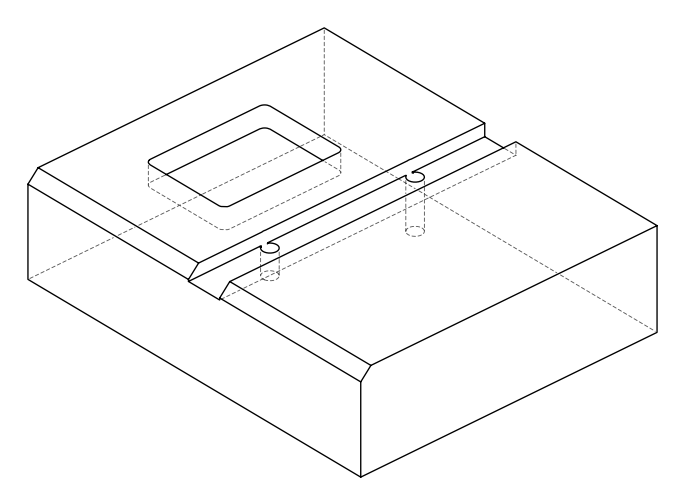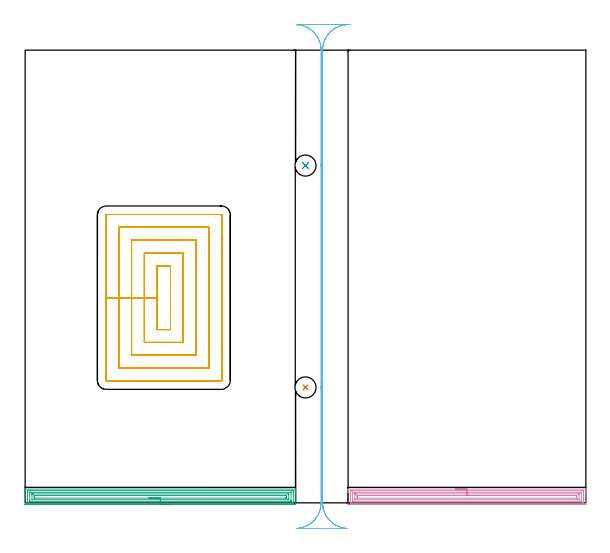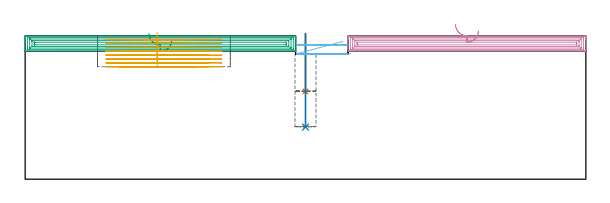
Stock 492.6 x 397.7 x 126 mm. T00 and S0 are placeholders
(PLAN: 6 operations, 3 tool changes, 49.9 min)
(1 INDEXABLE_INSERT_DRILL_BLIND_HOLE_FROM_SOLID | STEP1POCKET | NXT0302_008 | 0.21 min | 13056 mm3)
(2 INDEXABLE_INSERT_DRILL_BLIND_HOLE_FROM_SOLID_1 | STEP1POCKET_1 | NXT0302_008 | 0.33 min | 21449 mm3)
(3 AREA_MILL | FG_CHAMFER_SURFACE | UGT0205_001 | 9.79 min | 22616 mm3)
(4 AREA_MILL_1 | FG_CHAMFER_SURFACE_1 | UGT0205_001 | 8.64 min | 19961 mm3)
(5 MILL_RECTANGULAR_POCKET | POCKET_RECTANGULAR_STRAIGHT | UGT0201_133 | Follow Part, ap 3.75, ae 75% | 26.81 min | 510005 mm3)
(6 MILL_RECTANGULAR_SLOT | SLOT_RECTANGULAR | UGT0201_009 | Follow Part, ap 11.25, ae 75% | 4.16 min | 281819 mm3)
(TOOL NXT0302_008 | Index. Insert Drill 18.5mm [880-D1850L25-05] | D18.5 PA176 FL93 Z2)
(TOOL UGT0205_001 | Chamfer Mill 20 x 3 x 45 deg. | D20 FL50 Z2)
(TOOL UGT0201_133 | Carbide End Mill 15.0 | D15 FL30 Z4)
(TOOL UGT0201_009 | End Mill 45 mm | D45 FL63 Z6)
(OP 1 INDEXABLE_INSERT_DRILL_BLIND_HOLE_FROM_SOLID)
G17 G21 G94 G90
T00 M6
G54
G17 G0 G90 X246.3 Y101.4 S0 M3
G43 Z136. H1
G94 G81 G98 Z77.1 F250. R128.
G80
M5
M2
(OP 2 INDEXABLE_INSERT_DRILL_BLIND_HOLE_FROM_SOLID_1)
G17 G21 G94 G90
T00 M6
G54
G17 G0 G90 X246.3 Y296.3 S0 M3
G43 Z136. H1
G94 G81 G98 Z45.8 F250. R128.
G80
M5
M2
(OP 3 AREA_MILL)
G17 G21 G94 G90
T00 M6
G54
G17 G0 G90 X128.8 Y-1.5 S1061 M3
G43 Z136. H0
Z122.4
G94 G1 X128.762 Z121.528 F250.
X128.648 Z120.663
X128.459 Z119.812
X128.197 Z118.98
X127.863 Z118.174
X127.46 Z117.4
X126.992 Z116.664
X126.46 Z115.972
X125.871 Z115.329
X125.228 Z114.74
X124.536 Z114.208
X123.8 Z113.74
X123.026 Z113.337
X122.22 Z113.003
X121.388 Z112.741
X120.536 Z112.552
X119.672 Z112.438
X118.8 Z112.4
X0.6
X0.052 Y-1.499 Z112.399
X0.03 Y-1.498
X0.002 Y-1.496 Z112.401
X0.001 Y-1.495 Z112.402
X0. Y8.86 Z122.754
Y9.442 Z123.339
Y9.75 Z123.646
Y10.332 Z124.228
Y10.64 Z124.535
Y11.255 Z125.154
Y11.706 Z125.605
X0.006 Y12.058 Z125.95
X0.01 Y12.097 Z125.988
X0.154 Y12.1 Z126.
X237.446
X237.59 Y12.097 Z125.988
X237.594 Y12.058 Z125.95
X237.6 Y11.706 Z125.605
Y11.255 Z125.154
Y10.64 Z124.535
Y9.442 Z123.339
Y8.86 Z122.754
Y-0.93 Z112.967
X237.598 Y-1.223 Z112.674
X237.59 Y-1.492 Z112.406
X237.321 Y-1.499 Z112.399
X118.8 Y-1.5 Z112.4
Y-0.086 Z113.814
X3.276
X2.427 Y-0.083 Z113.817
X2.384 Y-0.08 Z113.82
X2.01 Y-0.04 Z113.86
X2.003 Y0.341 Z114.241
X2.001 Y0.85 Z114.75
X2. Y1.234 Z115.134
X2.001 Y9.75 Z123.65
X2.002 Y10.131 Z124.031
X2.01 Y10.64 Z124.54
X2.344 Y10.68 Z124.58
X2.384 Y10.682 Z124.582
X3.23 Y10.686 Z124.586
X3.276
X234.324
X235.173 Y10.683 Z124.583
X235.216 Y10.68 Z124.58
X235.59 Y10.64 Z124.54
X235.597 Y10.259 Z124.159
X235.599 Y9.75 Z123.65
X235.6 Y9.366 Z123.266
X235.599 Y0.85 Z114.75
X235.598 Y0.469 Z114.369
X235.59 Y-0.04 Z113.86
X235.256 Y-0.08 Z113.82
X235.216 Y-0.082 Z113.818
X234.37 Y-0.086 Z113.814
X234.324
X118.8
Y1.328 Z115.228
X4.581 Y1.329 Z115.229
X4.168 Y1.33 Z115.23
X4.032 Y1.333 Z115.233
X4.016 Y1.335 Z115.235
X4.01 Y1.371 Z115.271
X4.004 Y1.46 Z115.36
X4.001 Y1.572 Z115.472
Y8.86 Z122.76
X4.002 Y9.026 Z122.926
X4.01 Y9.195 Z123.095
X4.023 Y9.265 Z123.165
X4.066 Y9.267 Z123.167
X4.168 Y9.269 Z123.169
X4.648 Y9.271 Z123.171
X5.061 Y9.272 Z123.172
X233.019 Y9.271 Z123.171
X233.432 Y9.269 Z123.169
X233.568 Y9.267 Z123.167
X233.584 Y9.265 Z123.165
X233.59 Y9.229 Z123.129
X233.596 Y9.14 Z123.04
X233.599 Y9.028 Z122.928
Y1.74 Z115.64
X233.598 Y1.574 Z115.474
X233.59 Y1.405 Z115.305
X233.577 Y1.335 Z115.235
X233.534 Y1.333 Z115.233
X233.432 Y1.33 Z115.23
X232.952 Y1.329 Z115.229
X232.539 Y1.328 Z115.228
X118.8
Y2.743 Z116.643
X6.732
X6.051 Y2.748 Z116.648
X6.017 Y2.749 Z116.649
X6.01 Y2.784 Z116.684
X6.005 Y2.882 Z116.782
X6.001 Y3.079 Z116.979
X6. Y7.08 Z120.98
X6.002 Y7.501 Z121.401
X6.005 Y7.712 Z121.612
X6.01 Y7.816 Z121.716
X6.021 Y7.851 Z121.751
X6.07 Y7.853 Z121.753
X6.845 Y7.857 Z121.757
X6.957
X230.868
X231.549 Y7.852 Z121.752
X231.583 Y7.851 Z121.751
X231.59 Y7.816 Z121.716
X231.595 Y7.718 Z121.618
X231.599 Y7.521 Z121.421
X231.6 Y7.127 Z121.027
Y3.52 Z117.42
X231.598 Y3.099 Z116.999
X231.595 Y2.888 Z116.788
X231.59 Y2.784 Z116.684
X231.579 Y2.749 Z116.649
X231.53 Y2.747 Z116.647
X230.755 Y2.743 Z116.643
X230.643
X118.8
Y4.157 Z118.057
X8.629
X8.375 Y4.158 Z118.058
X8.206 Y4.16 Z118.06
X8.072 Y4.164 Z118.064
X8.01 Y4.171 Z118.071
X8.008 Y4.201 Z118.101
X8.004 Y4.41 Z118.31
X8. Y5.037 Z118.937
Y5.3 Z119.2
Y5.927 Z119.827
X8.002 Y6.19 Z120.09
X8.005 Y6.347 Z120.247
X8.01 Y6.424 Z120.324
X8.013 Y6.436 Z120.336
X8.049 Y6.439 Z120.339
X8.121 Y6.441 Z120.341
X8.375 Y6.443 Z120.343
X8.629
X228.971
X229.225 Y6.442 Z120.342
X229.394 Y6.44 Z120.34
X229.528 Y6.436 Z120.336
X229.59 Y6.429 Z120.329
X229.592 Y6.399 Z120.299
X229.596 Y6.19 Z120.09
X229.6 Y5.563 Z119.463
Y5.3 Z119.2
Y4.673 Z118.573
X229.598 Y4.41 Z118.31
X229.595 Y4.253 Z118.153
X229.59 Y4.176 Z118.076
X229.587 Y4.164 Z118.064
X229.551 Y4.161 Z118.061
X229.479 Y4.159 Z118.059
X229.225 Y4.157 Z118.057
X228.971
X118.8
X117.928 Z118.095
X117.064 Z118.209
X116.212 Z118.398
X115.38 Z118.66
X114.574 Z118.994
X113.8 Z119.397
X113.064 Z119.865
X112.372 Z120.396
X111.729 Z120.986
X111.14 Z121.629
X110.608 Z122.321
X110.14 Z123.057
X109.737 Z123.831
X109.403 Z124.637
X109.141 Z125.469
X108.952 Z126.32
X108.838 Z127.185
X108.8 Z128.057
G0 Z136.
M5
M2
(OP 4 AREA_MILL_1)
G17 G21 G94 G90
T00 M6
G54
G17 G0 G90 X378.15 Y12.1 S1061 M3
G43 Z136. H0
G94 G1 X378.188 Z135.128 F250.
X378.302 Z134.263
X378.491 Z133.412
X378.753 Z132.58
X379.087 Z131.774
X379.49 Z131.
X379.958 Z130.264
X380.49 Z129.572
X381.079 Z128.929
X381.722 Z128.34
X382.414 Z127.808
X383.15 Z127.34
X383.924 Z126.937
X384.73 Z126.603
X385.562 Z126.341
X386.414 Z126.152
X387.278 Z126.038
X388.15 Z126.
X492.454
X492.59 Y12.097 Z125.988
X492.594 Y12.061 Z125.952
X492.6 Y11.726 Z125.625
Y11.223 Z125.122
Y10.64 Z124.535
Y9.458 Z123.355
Y8.86 Z122.754
Y-0.93 Z112.967
X492.598 Y-1.231 Z112.666
X492.59 Y-1.491 Z112.406
X492.329 Y-1.499 Z112.399
X284.292 Y-1.5 Z112.4
X283.969 Y-1.497 Z112.402
X283.71 Y-1.491 Z112.406
X283.7 Y-1.229 Z112.668
Y8.86 Z122.754
Y9.458 Z123.355
Y9.75 Z123.646
Y10.348 Z124.244
Y10.64 Z124.535
Y11.223 Z125.123
Y11.726 Z125.625
X283.706 Y12.061 Z125.952
X283.71 Y12.097 Z125.988
X283.846 Y12.1 Z126.
X388.15
Y10.686 Z124.586
X489.334
X490.182 Y10.682 Z124.582
X490.225 Y10.68 Z124.58
X490.59 Y10.64 Z124.54
X490.597 Y10.268 Z124.168
X490.599 Y9.75 Z123.65
X490.6 Y9.376 Z123.276
X490.599 Y0.85 Z114.75
X490.598 Y0.478 Z114.378
X490.59 Y-0.04 Z113.86
X490.265 Y-0.08 Z113.82
X490.225 Y-0.082 Z113.818
X489.38 Y-0.086 Z113.814
X489.334
X286.966
X286.118 Y-0.082 Z113.818
X286.075 Y-0.08 Z113.82
X285.71 Y-0.04 Z113.86
X285.703 Y0.332 Z114.232
X285.701 Y0.85 Z114.75
X285.7 Y1.224 Z115.124
X285.701 Y9.75 Z123.65
X285.702 Y10.122 Z124.022
X285.71 Y10.64 Z124.54
X286.035 Y10.68 Z124.58
X286.075 Y10.682 Z124.582
X286.92 Y10.686 Z124.586
X286.966
X388.15
Y9.272 Z123.172
X488.03 Y9.271 Z123.171
X488.442 Y9.267 Z123.167
X488.57 Y9.265 Z123.165
X488.59 Y9.017 Z122.917
X488.597 Y8.86 Z122.76
X488.6 Y8.702 Z122.602
X488.599 Y1.583 Z115.483
X488.593 Y1.425 Z115.325
X488.587 Y1.335 Z115.235
X488.545 Y1.332 Z115.232
X488.442 Y1.33 Z115.23
X487.963 Y1.329 Z115.229
X487.551 Y1.328 Z115.228
X288.27 Y1.329 Z115.229
X287.858 Y1.333 Z115.233
X287.73 Y1.335 Z115.235
X287.71 Y1.583 Z115.483
X287.703 Y1.74 Z115.64
X287.7 Y1.898 Z115.798
X287.701 Y9.017 Z122.917
X287.707 Y9.175 Z123.075
X287.713 Y9.265 Z123.165
X287.755 Y9.268 Z123.168
X287.858 Y9.27 Z123.17
X288.337 Y9.271 Z123.171
X288.749 Y9.272 Z123.172
X388.15
Y7.857 Z121.757
X485.881
X486.558 Y7.85 Z121.75
X486.59 Y7.849 Z121.749
X486.594 Y7.807 Z121.707
X486.597 Y7.712 Z121.612
X486.599 Y7.521 Z121.421
X486.6 Y7.139 Z121.039
Y3.579 Z117.479
X486.599 Y3.105 Z117.005
X486.597 Y2.897 Z116.797
X486.593 Y2.793 Z116.693
X486.589 Y2.75 Z116.65
X486.542 Y2.747 Z116.647
X485.768 Y2.743 Z116.643
X485.655
X290.419
X289.742 Y2.75 Z116.65
X289.71 Y2.751 Z116.651
X289.706 Y2.793 Z116.693
X289.703 Y2.888 Z116.788
X289.701 Y3.079 Z116.979
X289.7 Y3.461 Z117.361
X289.701 Y7.495 Z121.395
X289.703 Y7.703 Z121.603
X289.707 Y7.806 Z121.706
X289.711 Y7.85 Z121.75
X289.758 Y7.853 Z121.753
X290.532 Y7.857 Z121.757
X290.645
X388.15
Y6.443 Z120.343
X484.238
X484.407 Y6.441 Z120.341
X484.542 Y6.438 Z120.338
X484.58 Y6.436 Z120.336
X484.59 Y6.428 Z120.328
X484.593 Y6.394 Z120.294
X484.597 Y6.19 Z120.09
X484.6 Y5.576 Z119.476
Y5.3 Z119.2
Y4.686 Z118.586
X484.599 Y4.41 Z118.31
X484.597 Y4.257 Z118.157
X484.593 Y4.181 Z118.081
X484.591 Y4.167 Z118.067
X484.563 Y4.164 Z118.064
X484.492 Y4.161 Z118.061
X484.238 Y4.158 Z118.058
X292.062 Y4.157 Z118.057
X291.893 Y4.159 Z118.059
X291.758 Y4.162 Z118.062
X291.72 Y4.164 Z118.064
X291.71 Y4.172 Z118.072
X291.707 Y4.206 Z118.106
X291.703 Y4.41 Z118.31
X291.7 Y5.024 Z118.924
Y5.3 Z119.2
Y5.914 Z119.814
X291.701 Y6.19 Z120.09
X291.703 Y6.343 Z120.243
X291.707 Y6.419 Z120.319
X291.709 Y6.433 Z120.333
X291.737 Y6.436 Z120.336
X291.808 Y6.439 Z120.339
X292.062 Y6.442 Z120.342
X388.15 Y6.443 Z120.343
X389.022 Z120.381
X389.886 Z120.495
X390.738 Z120.684
X391.57 Z120.946
X392.376 Z121.28
X393.15 Z121.683
X393.886 Z122.152
X394.578 Z122.683
X395.221 Z123.272
X395.81 Z123.915
X396.342 Z124.607
X396.81 Z125.343
X397.213 Z126.117
X397.547 Z126.923
X397.809 Z127.755
X397.998 Z128.607
X398.112 Z129.472
X398.15 Z130.343
G0 Z136.
M5
M2
(OP 5 MILL_RECTANGULAR_POCKET)
G17 G21 G94 G90
T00 M6
G54
G17 G0 G90 X116. Y204.135 S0 M3
G43 Z136. H0
Z129.
G94 G1 Y180.25 Z122.6 F250.
Y152.2 F500.
X127.7
Y208.3
X116.
Y180.25
X104.75
Y140.95
X138.95
Y219.55
X104.75
Y180.25
X93.5
Y129.7
X150.2
Y230.8
X93.5
Y180.25
X82.25
Y118.45
X161.45
Y242.05
X82.25
Y180.25
X71.
Y107.5
G3 X71.3 Y107.2 R0.3
G1 X172.4
G3 X172.7 Y107.5 R0.3
G1 Y253.
G3 X172.4 Y253.3 R0.3
G1 X71.3
G3 X71. Y253. R0.3
G1 Y180.25
Y179.25
G0 X116. Y204.135 Z125.6
G1 Y180.25 Z119.2 F250.
Y152.2 F500.
X127.7
Y208.3
X116.
Y180.25
X104.75
Y140.95
X138.95
Y219.55
X104.75
Y180.25
X93.5
Y129.7
X150.2
Y230.8
X93.5
Y180.25
X82.25
Y118.45
X161.45
Y242.05
X82.25
Y180.25
X71.
Y107.5
G3 X71.3 Y107.2 R0.3
G1 X172.4
G3 X172.7 Y107.5 R0.3
G1 Y253.
G3 X172.4 Y253.3 R0.3
G1 X71.3
G3 X71. Y253. R0.3
G1 Y180.25
Y179.25
G0 X116. Y204.135 Z122.2
G1 Y180.25 Z115.8 F250.
Y152.2 F500.
X127.7
Y208.3
X116.
Y180.25
X104.75
Y140.95
X138.95
Y219.55
X104.75
Y180.25
X93.5
Y129.7
X150.2
Y230.8
X93.5
Y180.25
X82.25
Y118.45
X161.45
Y242.05
X82.25
Y180.25
X71.
Y107.5
G3 X71.3 Y107.2 R0.3
G1 X172.4
G3 X172.7 Y107.5 R0.3
G1 Y253.
G3 X172.4 Y253.3 R0.3
G1 X71.3
G3 X71. Y253. R0.3
G1 Y180.25
Y179.25
G0 X116. Y204.135 Z118.8
G1 Y180.25 Z112.4 F250.
Y152.2 F500.
X127.7
Y208.3
X116.
Y180.25
X104.75
Y140.95
X138.95
Y219.55
X104.75
Y180.25
X93.5
Y129.7
X150.2
Y230.8
X93.5
Y180.25
X82.25
Y118.45
X161.45
Y242.05
X82.25
Y180.25
X71.
Y107.5
G3 X71.3 Y107.2 R0.3
G1 X172.4
G3 X172.7 Y107.5 R0.3
G1 Y253.
G3 X172.4 Y253.3 R0.3
G1 X71.3
G3 X71. Y253. R0.3
G1 Y180.25
Y179.25
G0 X116. Y204.135 Z115.4
G1 Y180.25 Z109. F250.
Y152.2 F500.
X127.7
Y208.3
X116.
Y180.25
X104.75
Y140.95
X138.95
Y219.55
X104.75
Y180.25
X93.5
Y129.7
X150.2
Y230.8
X93.5
Y180.25
X82.25
Y118.45
X161.45
Y242.05
X82.25
Y180.25
X71.
Y107.5
G3 X71.3 Y107.2 R0.3
G1 X172.4
G3 X172.7 Y107.5 R0.3
G1 Y253.
G3 X172.4 Y253.3 R0.3
G1 X71.3
G3 X71. Y253. R0.3
G1 Y180.25
Y179.25
G0 X116. Y204.135 Z112.
G1 Y180.25 Z105.6 F250.
Y152.2 F500.
X127.7
Y208.3
X116.
Y180.25
X104.75
Y140.95
X138.95
Y219.55
X104.75
Y180.25
X93.5
Y129.7
X150.2
Y230.8
X93.5
Y180.25
X82.25
Y118.45
X161.45
Y242.05
X82.25
Y180.25
X71.
Y107.5
G3 X71.3 Y107.2 R0.3
G1 X172.4
G3 X172.7 Y107.5 R0.3
G1 Y253.
G3 X172.4 Y253.3 R0.3
G1 X71.3
G3 X71. Y253. R0.3
G1 Y180.25
Y179.25
G0 X116. Y204.135 Z108.6
G1 Y180.25 Z102.2 F250.
Y152.2 F500.
X127.7
Y208.3
X116.
Y180.25
X104.75
Y140.95
X138.95
Y219.55
X104.75
Y180.25
X93.5
Y129.7
X150.2
Y230.8
X93.5
Y180.25
X82.25
Y118.45
X161.45
Y242.05
X82.25
Y180.25
X71.
Y107.5
G3 X71.3 Y107.2 R0.3
G1 X172.4
G3 X172.7 Y107.5 R0.3
G1 Y253.
G3 X172.4 Y253.3 R0.3
G1 X71.3
G3 X71. Y253. R0.3
G1 Y180.25
Y179.25
G0 X116. Y204.135 Z105.2
G1 Y180.25 Z98.8 F250.
Y152.2 F500.
X127.7
Y208.3
X116.
Y180.25
X104.75
Y140.95
X138.95
Y219.55
X104.75
Y180.25
X93.5
Y129.7
X150.2
Y230.8
X93.5
Y180.25
X82.25
Y118.45
X161.45
Y242.05
X82.25
Y180.25
X71.
Y107.5
G3 X71.3 Y107.2 R0.3
G1 X172.4
G3 X172.7 Y107.5 R0.3
G1 Y253.
G3 X172.4 Y253.3 R0.3
G1 X71.3
G3 X71. Y253. R0.3
G1 Y180.25
Y179.25
G0 Z136.
M5
M2
(OP 6 MILL_RECTANGULAR_SLOT)
G17 G21 G94 G90
T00 M6
G54
G17 G0 G90 X283.051 Y-22.69 S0 M3
G43 Z136. H0
Z118.05
G94 G1 X280.09 Y-22.209 F250.
G2 X261.2 Y0. R22.5 F500.
G1 Y397.7
G2 X283.029 Y420.19 R22.5
G1 X238.271
G2 X260.1 Y397.7 R22.5
G1 Y299.442
G2 X259.88 Y296.3 R22.5
X260.1 Y293.158 R22.5
G1 Y104.542
G2 X259.88 Y101.4 R22.5
X260.1 Y98.258 R22.5
G1 Y0.
G2 X241.21 Y-22.208 R22.5
G1 X238.249 Y-22.69 F250.
G0 Z136.
X279.126 Y420.2
Z121.05
G1 X238.271 Z110.103
Y420.19 Z110.1
G2 X260.1 Y397.7 R22.5 F500.
G1 Y299.442
G2 X259.88 Y296.3 R22.5
X260.1 Y293.158 R22.5
G1 Y104.542
G2 X259.88 Y101.4 R22.5
X260.1 Y98.258 R22.5
G1 Y0.
G2 X238.761 Y-22.47 R22.5
G1 Y-22.5
X282.539
Y-22.47
G2 X261.2 Y0. R22.5
G1 Y397.7
G2 X283.029 Y420.19 R22.5
G1 X286.028 Y420.279 F250.
G0 Z136.
M5
M2
